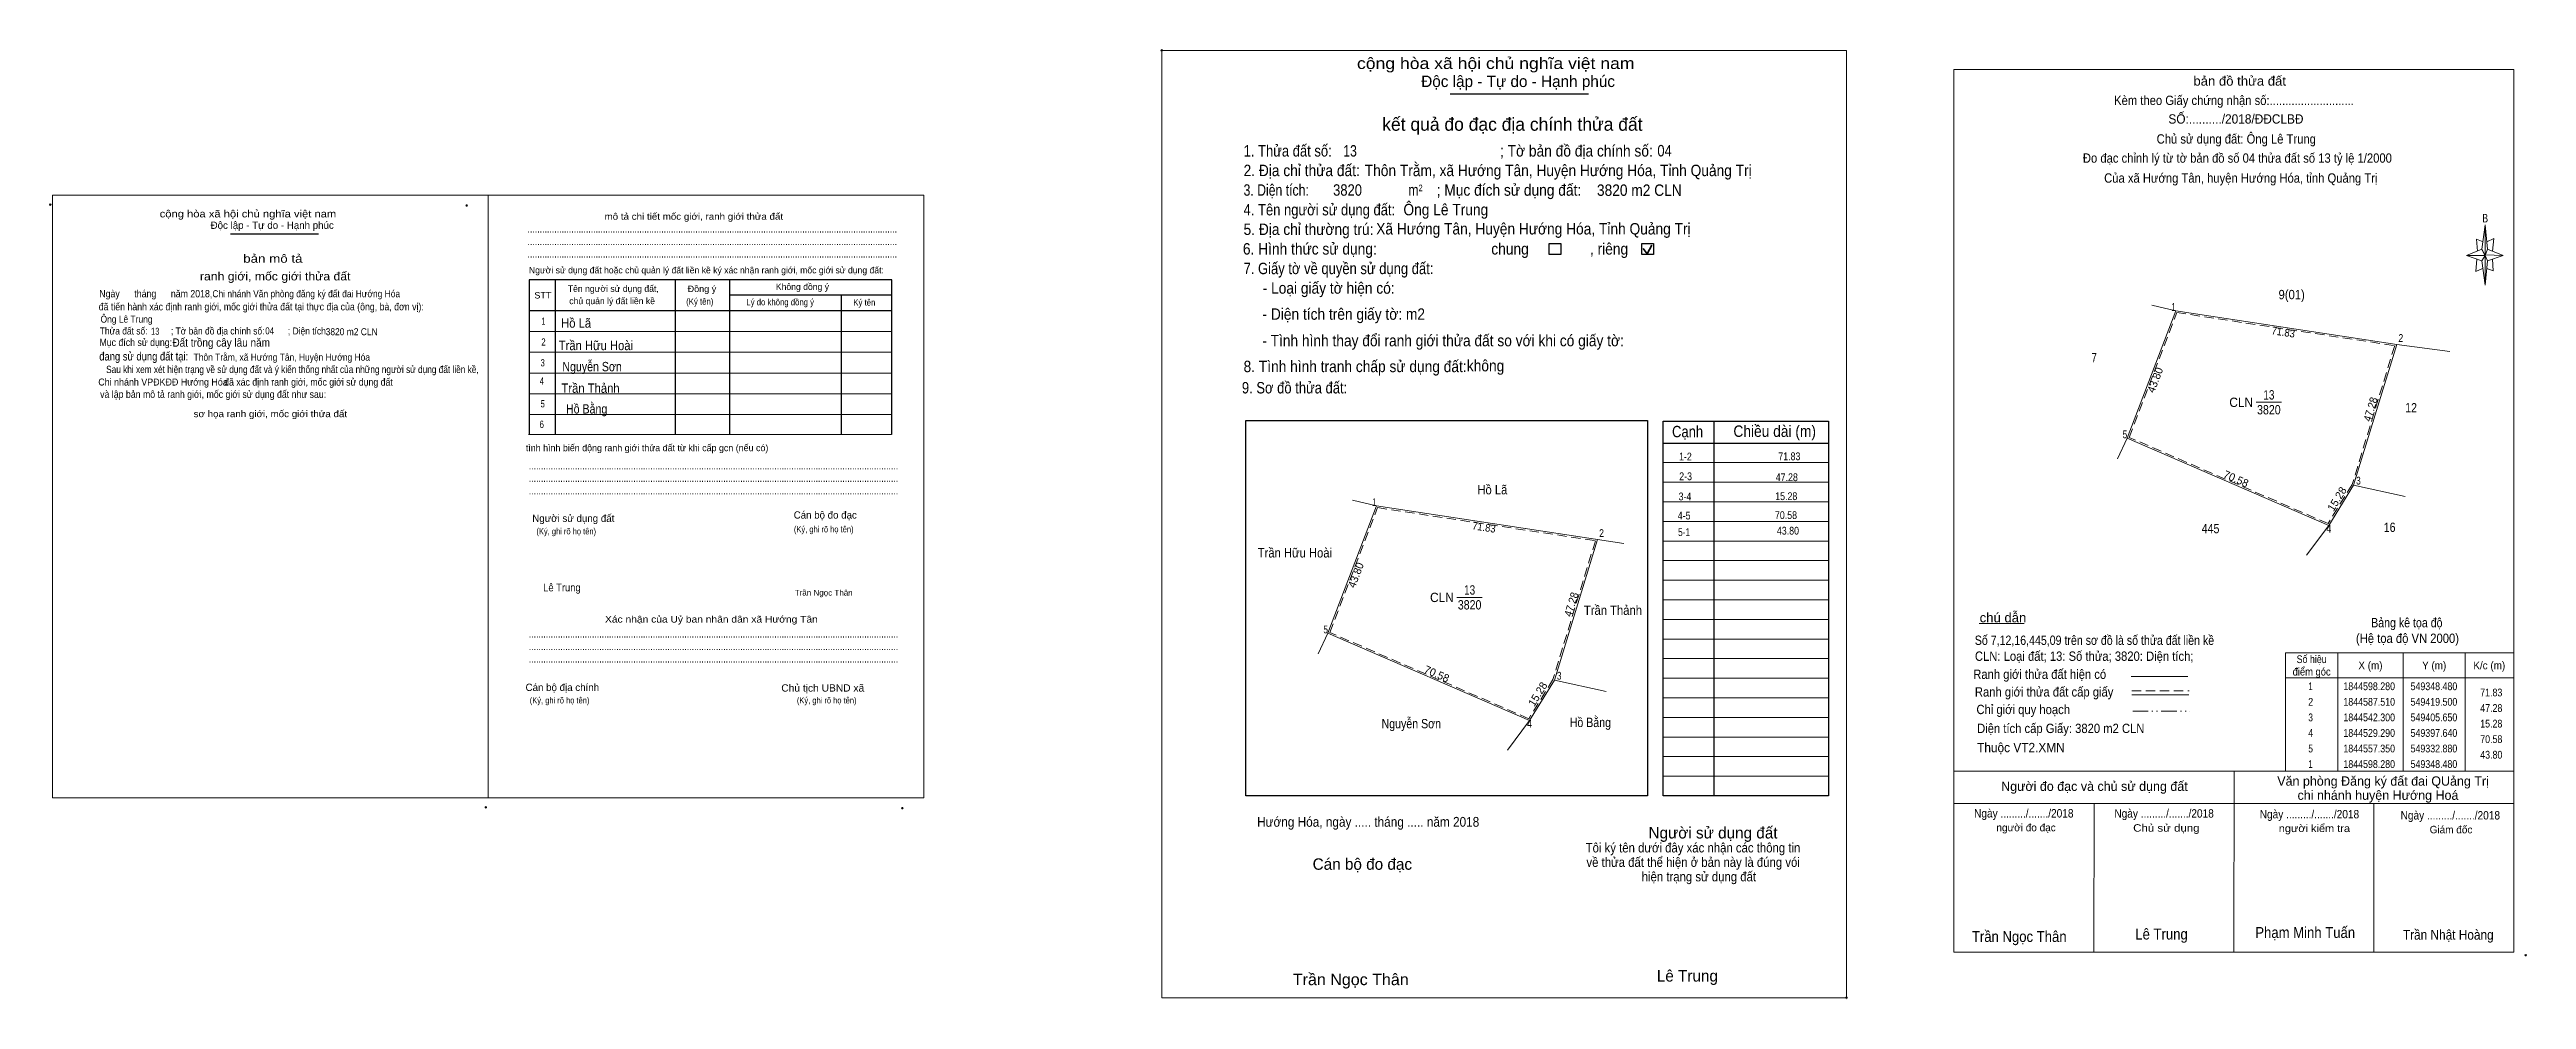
# Model space of a CAD drawing. Header units: metres. Extents: x 548665 to 549461, y 1844377 to 1844682.
import ezdxf
from ezdxf.enums import TextEntityAlignment as Align

# ---------------------------------------------------------------- set-up
doc = ezdxf.new("R2010")
doc.units = ezdxf.units.M
doc.header["$PDMODE"] = 32
doc.header["$PDSIZE"] = 0.5
doc.linetypes.add('DASH_DOUBLE_DOT', pattern=[9.2, 5, -1.2, 0.3, -1.2, 0.3, -1.2])
doc.linetypes.add('MEDIUM_DASHED', pattern=[4.5, 3, -1.5])
doc.layers.add('2', color=7, linetype='Continuous', lineweight=13)
doc.layers.add('3', color=7, linetype='Continuous', lineweight=13)

msp = doc.modelspace()

# ---------------------------------------------------------------- linework, layer by layer
at = {"layer": '2'}
for p, q in [((549348.48, 1844598.28), (549340.79, 1844600.12)), ((549419.5, 1844587.51), (549436.63, 1844585.27)), ((549374.35, 1844568.91), (549382.49, 1844568.91)), ((549332.88, 1844557.35), (549329.7, 1844550.71)), ((549397.64, 1844529.29), (549332.88, 1844557.35)), ((549397.64, 1844529.29), (549405.65, 1844542.3)), ((549405.65, 1844542.3), (549422.26, 1844538.67)), ((549091.56, 1844535.59), (549083.87, 1844537.43)), ((549397.64, 1844529.29), (549390.54, 1844519.76)), ((549117.43, 1844506.22), (549125.57, 1844506.22)), ((549075.96, 1844494.66), (549072.78, 1844488.02)), ((549140.72, 1844466.6), (549075.96, 1844494.66)), ((549400.56, 1844488.35), (549400.56, 1844450.35)), ((549421.56, 1844488.35), (549421.56, 1844450.35)), ((549441.56, 1844488.35), (549441.56, 1844450.35)), ((549383.76, 1844480.35), (549457.16, 1844480.35)), ((549140.72, 1844466.6), (549133.62, 1844457.07))]:
    msp.add_line(p, q, dxfattribs=at)
for points in [[(549332.88, 1844557.35), (549348.48, 1844598.28), (549419.5, 1844587.51)], [(549348.48, 1844598.28), (549419.5, 1844587.51), (549405.65, 1844542.3)], [(549075.96, 1844494.66), (549091.56, 1844535.59), (549171.11, 1844523.53)], [(549091.56, 1844535.59), (549162.58, 1844524.82), (549148.73, 1844479.61)], [(549140.72, 1844466.6), (549148.73, 1844479.61), (549165.34, 1844475.98)]]:
    msp.add_lwpolyline(points, dxfattribs=at)
at = {"layer": '2', "linetype": 'MEDIUM_DASHED'}
for points in [[(549348.8, 1844597.73), (549418.85, 1844587.1), (549405.19, 1844542.51), (549397.44, 1844529.92), (549333.52, 1844557.62)], [(549091.88, 1844535.04), (549161.93, 1844524.41), (549148.27, 1844479.82), (549140.52, 1844467.23), (549076.6, 1844494.93)]]:
    msp.add_lwpolyline(points, close=True, dxfattribs=at)
at = {"layer": '2'}
msp.add_lwpolyline([(549383.76, 1844488.35), (549457.16, 1844488.35), (549457.16, 1844450.35), (549383.76, 1844450.35)], close=True, dxfattribs=at)
at = {"layer": '3', "lineweight": 25}
for p, q in [((549115.23, 1844668.02), (549159.74, 1844668.02)), ((548723.16, 1844623), (548751.47, 1844623)), ((548827.54, 1844608.23), (548827.54, 1844558.5)), ((548866.16, 1844608.03), (548866.16, 1844558.5)), ((548883.59, 1844608.03), (548883.59, 1844558.5)), ((548819.15, 1844598.34), (548935.81, 1844598.34)), ((548883.59, 1844603.42), (548935.81, 1844603.42)), ((548919.45, 1844603.42), (548919.45, 1844558.5)), ((549199.95, 1844562.84), (549199.95, 1844442.43)), ((549183.68, 1844555.8), (549236.9, 1844555.8))]:
    msp.add_line(p, q, dxfattribs=at)
at = {"layer": '3'}
for p, q in [((549277.16, 1844392.23), (549277.16, 1844675.83)), ((549446.9, 1844618.11), (549447.9, 1844625.91)), ((549446.9, 1844614.31), (549441.9, 1844616.11)), ((549448.7, 1844614.31), (549447.9, 1844606.51)), ((549448.7, 1844618.11), (549453.7, 1844616.11)), ((549450.3, 1844614.91), (549450.5, 1844611.11)), ((549450.5, 1844611.11), (549448.5, 1844611.91)), ((548819.15, 1844591.67), (548935.81, 1844591.67)), ((548819.15, 1844584.99), (548935.81, 1844584.99)), ((548819.15, 1844578.31), (548935.81, 1844578.31)), ((548819.15, 1844571.63), (548935.81, 1844571.63)), ((548819.15, 1844564.96), (548935.81, 1844564.96)), ((548818.95, 1844558.5), (548935.61, 1844558.5)), ((549183.68, 1844549.51), (549236.9, 1844549.51)), ((549183.68, 1844543.21), (549236.9, 1844543.21)), ((549183.68, 1844536.91), (549236.9, 1844536.91)), ((549183.68, 1844530.61), (549236.9, 1844530.61)), ((549183.68, 1844524.31), (549236.9, 1844524.31)), ((549183.68, 1844518.01), (549236.9, 1844518.01)), ((549183.68, 1844511.71), (549236.9, 1844511.71)), ((549183.68, 1844505.42), (549236.9, 1844505.42)), ((549183.68, 1844499.12), (549236.9, 1844499.12)), ((549285.25, 1844497.84), (549299.73, 1844497.84)), ((549183.68, 1844492.82), (549236.9, 1844492.82)), ((549183.68, 1844486.52), (549236.9, 1844486.52)), ((549183.68, 1844480.22), (549236.9, 1844480.22)), ((549334.09, 1844480.76), (549352.37, 1844480.76)), ((549183.68, 1844473.92), (549236.9, 1844473.92)), ((549334.37, 1844474.9), (549352.65, 1844474.9)), ((549183.68, 1844467.62), (549236.9, 1844467.62)), ((549183.68, 1844461.33), (549236.9, 1844461.33)), ((549183.68, 1844455.03), (549236.9, 1844455.03)), ((549183.68, 1844448.73), (549236.9, 1844448.73)), ((549277.16, 1844450.35), (549457.16, 1844450.35)), ((549367.16, 1844392.15), (549367.2, 1844450.35)), ((549277.16, 1844440.03), (549457.16, 1844440.03)), ((549322.16, 1844392.19), (549322.2, 1844440.01)), ((549412.16, 1844392.11), (549412.2, 1844439.93)), ((549457.16, 1844392.23), (549277.16, 1844392.23))]:
    msp.add_line(p, q, dxfattribs=at)
at = {"layer": '3', "lineweight": 35}
for p, q in [((549177.31, 1844618.27), (549178.56, 1844616.64)), ((549178.56, 1844616.64), (549180.09, 1844619.37))]:
    msp.add_line(p, q, dxfattribs=at)
at = {"layer": '3', "linetype": 'MEDIUM_DASHED'}
msp.add_line((549334.37, 1844476.14), (549352.77, 1844476.14), dxfattribs=at)
at = {"layer": '3', "linetype": 'DASH_DOUBLE_DOT'}
msp.add_line((549334.63, 1844469.64), (549353.03, 1844469.64), dxfattribs=at)
at = {"layer": '3'}
for points in [[(549022.53, 1844681.99), (549242.63, 1844681.99), (549242.63, 1844377.56), (549022.53, 1844377.56)], [(548666.01, 1844635.4), (548806.02, 1844635.4), (548806.02, 1844441.76), (548666.01, 1844441.76)], [(548806.02, 1844635.4), (548946.02, 1844635.4), (548946.02, 1844441.75), (548806.02, 1844441.75)], [(548806.02, 1844635.4), (548946.02, 1844635.4), (548946.02, 1844441.75), (548806.02, 1844441.75)], [(549447.9, 1844625.91), (549448.7, 1844618.11), (549447.9, 1844616.11)], [(549447.9, 1844616.11), (549441.9, 1844616.11), (549446.9, 1844618.11), (549448.7, 1844614.31), (549453.7, 1844616.11), (549447.9, 1844616.31)], [(549447.9, 1844616.11), (549447.9, 1844606.51), (549446.9, 1844614.31)]]:
    msp.add_lwpolyline(points, close=True, dxfattribs=at)
for points in [[(549277.16, 1844675.83), (549457.16, 1844675.83), (549457.16, 1844392.23)], [(549447.3, 1844620.51), (549445.1, 1844621.31), (549445.5, 1844617.51)], [(549448.5, 1844620.51), (549450.7, 1844621.51), (549450.3, 1844617.51)], [(549447.9, 1844616.11), (549446.9, 1844618.11), (549441.9, 1844616.11)], [(549445.3, 1844614.91), (549444.9, 1844610.91), (549447.1, 1844611.91)], [(549447.9, 1844616.11), (549448.7, 1844614.31), (549453.7, 1844616.11)]]:
    msp.add_lwpolyline(points, dxfattribs=at)
at = {"layer": '3', "lineweight": 25}
for points in [[(549147.08, 1844619.89), (549150.86, 1844619.89), (549150.86, 1844616.37), (549147.08, 1844616.37)], [(549176.82, 1844619.89), (549180.6, 1844619.89), (549180.6, 1844616.37), (549176.82, 1844616.37)], [(549049.52, 1844563.05), (549178.64, 1844563.05), (549178.64, 1844442.43), (549049.52, 1844442.43)], [(549183.68, 1844562.84), (549236.9, 1844562.84), (549236.9, 1844442.43), (549183.68, 1844442.43)]]:
    msp.add_lwpolyline(points, close=True, dxfattribs=at)
msp.add_lwpolyline([(548935.81, 1844558.5), (548935.81, 1844608.23), (548819.15, 1844608.23), (548819.15, 1844558.5)], dxfattribs=at)
at = {"layer": '3'}
for p in [(549022.53, 1844681.99), (548665.26, 1844632.41), (548799.1, 1844632.13), (548805.26, 1844438.77), (548939.11, 1844438.49), (549460.96, 1844391.23), (549242.63, 1844377.56)]:
    msp.add_point(p, dxfattribs=at)

# ---------------------------------------------------------------- texts
at = {"layer": '2'}
for s, height, width, p in [('9(01)', 3, 0.9, (549385.735, 1844602.01)), ('Trần Hữu Hoài', 3, 0.9, (548840.64, 1844585.66)), ('Hồ Lã', 3, 0.9, (548834.275, 1844592.87)), ('Nguyễn Sơn', 3, 0.85, (548839.41, 1844578.87)), ('7', 3, 0.75, (549322.25, 1844581.73)), ('Trần Thảnh', 3, 0.9, (548838.92, 1844571.94)), ('13', 3, 0.8, (549378.415, 1844569.79)), ('Hồ Bằng', 3, 0.85, (548837.66, 1844565.29)), ('3820', 3, 0.85, (549378.405, 1844565.01)), ('12', 3, 0.85, (549424.12, 1844565.65)), ('Hồ Lã', 3, 0.9, (549128.805, 1844539.32)), ('445', 3, 0.85, (549359.66, 1844526.83)), ('16', 3, 0.85, (549417.23, 1844527.23)), ('Trần Hữu Hoài', 3, 0.9, (549065.33, 1844519.04)), ('13', 3, 0.8, (549121.495, 1844507.1)), ('3820', 3, 0.85, (549121.485, 1844502.32)), ('Trần Thảnh', 3, 0.9, (549167.56, 1844500.6)), ('Số hiệu', 2.5, 0.85, (549392.16, 1844485.1)), ('X (m)', 2.5, 0.95, (549411.06, 1844483.1)), ('Y (m)', 2.5, 0.95, (549431.555, 1844483.1)), ('K/c (m)', 2.5, 0.95, (549449.26, 1844483.1)), ('điểm góc', 2.5, 0.9, (549392.16, 1844481.1)), (' 1', 2.5, 0.75, (549391.455, 1844476.4)), ('1844598.280', 2.5, 0.85, (549410.66, 1844476.4)), ('549348.480', 2.5, 0.85, (549431.465, 1844476.4)), (' 2', 2.5, 0.85, (549391.46, 1844471.4)), ('1844587.510', 2.5, 0.85, (549410.66, 1844471.4)), ('549419.500', 2.5, 0.85, (549431.465, 1844471.4)), ('Nguyễn Sơn', 3, 0.85, (549102.74, 1844464.14)), ('Hồ Bằng', 3, 0.85, (549160.31, 1844464.54)), (' 4', 2.5, 0.85, (549391.455, 1844461.4)), (' 3', 2.5, 0.8, (549391.46, 1844466.4)), ('1844542.300', 2.5, 0.85, (549410.66, 1844466.4)), ('1844529.290', 2.5, 0.85, (549410.66, 1844461.4)), ('549405.650', 2.5, 0.85, (549431.465, 1844466.4)), ('549397.640', 2.5, 0.85, (549431.465, 1844461.4)), (' 5', 2.5, 0.8, (549391.46, 1844456.4)), (' 1', 2.5, 0.75, (549391.455, 1844451.4)), ('1844557.350', 2.5, 0.85, (549410.66, 1844456.4)), ('1844598.280', 2.5, 0.85, (549410.66, 1844451.4)), ('549332.880', 2.5, 0.85, (549431.465, 1844456.4)), ('549348.480', 2.5, 0.85, (549431.465, 1844451.4))]:
    msp.add_text(s, height=height, dxfattribs=dict(at, width=width)).set_placement(p, align=Align.CENTER)
for s, height, width, p in [(' 1', 2.5, 0.75, (549348.48, 1844598.28)), (' 2', 2.5, 0.85, (549421.61, 1844588.3)), ('CLN', 3, 0.95, (549373.32, 1844567.4)), (' 5', 2.5, 0.8, (549332.88, 1844557.35)), ('71.83', 2.5, 0.85, (549227.82, 1844550.29)), ('47.28', 2.5, 0.85, (549227.01, 1844543.57)), (' 3', 2.5, 0.8, (549407.94, 1844542.47)), (' 1', 2.5, 0.75, (549091.56, 1844535.59)), ('70.58', 2.5, 0.85, (549226.74, 1844531.39)), ('15.28', 2.5, 0.85, (549226.83, 1844537.48)), (' 2', 2.5, 0.85, (549164.69, 1844525.61)), ('43.80', 2.5, 0.85, (549227.37, 1844526.39)), (' 4', 2.5, 0.85, (549398.47, 1844527.03)), ('CLN', 3, 0.95, (549116.4, 1844504.71)), (' 5', 2.5, 0.8, (549075.96, 1844494.66)), (' 3', 2.5, 0.8, (549151.02, 1844479.78)), ('71.83', 2.5, 0.85, (549453.46, 1844474.4)), ('47.28', 2.5, 0.85, (549453.46, 1844469.4)), (' 4', 2.5, 0.85, (549141.55, 1844464.34)), ('70.58', 2.5, 0.85, (549453.46, 1844459.4)), ('15.28', 2.5, 0.85, (549453.46, 1844464.4)), ('43.80', 2.5, 0.85, (549453.46, 1844454.4))]:
    msp.add_text(s, height=height, dxfattribs=dict(at, width=width)).set_placement(p, align=Align.RIGHT)
for s, rotation, width, p in [('71.83', 351.377, 0.9, (549382.853, 1844590.217)), ('47.28', 72.968, 0.95, (549412.282, 1844566.284)), ('71.83', 351.377, 0.9, (549125.933, 1844527.527)), ('47.28', 72.968, 0.95, (549155.362, 1844503.594))]:
    msp.add_text(s, height=2.5, rotation=rotation, dxfattribs=dict(at, width=width)).set_placement(p, align=Align.CENTER)
for s, rotation, p in [('43.80', 69.136, (549343.012, 1844575.615)), ('70.58', 336.573, (549367.348, 1844543.159)), ('15.28', 58.38, (549401.374, 1844537.16)), ('43.80', 69.136, (549086.092, 1844512.925)), ('70.58', 336.573, (549110.423, 1844480.471)), ('15.28', 58.38, (549144.454, 1844474.47))]:
    msp.add_text(s, height=2.5, rotation=rotation, dxfattribs=at).set_placement(p, align=Align.CENTER)
at = {"layer": '3'}
for s, height, width, p in [('cộng hòa xã hội chủ nghĩa việt nam', 3.674, 1.15, (549085.29, 1844675.99)), ('2. Địa chỉ thửa đất:', 3.674, 0.9, (549048.83, 1844641.56)), ('1. Thửa đất số:', 3.674, 0.85, (549048.83, 1844647.86)), ('13', 3.67, 0.8, (549080.88, 1844647.86)), ('Thôn Trằm, xã Hướng Tân, Huyện Hướng Hóa, Tỉnh Quảng Trị', 3.67, 0.9, (549087.78, 1844641.56)), ('; Tờ bản đồ địa chính số:', 3.674, 0.9, (549131.26, 1844647.86)), ('04', 3.67, 0.85, (549181.84, 1844647.91)), ('3. Diện tích:', 3.674, 0.8, (549048.83, 1844635.27)), ('3820', 3.67, 0.85, (549077.61, 1844635.28)), ('m', 3.674, 0.8, (549101.79, 1844635.27)), ('2', 2.099, 0.8, (549105.1, 1844636.73)), ('; Mục đích sử dụng đất:', 3.674, 0.9, (549110.9, 1844635.27)), ('3820 m2 CLN', 3.67, 0.9, (549162.42, 1844635.23)), ('cộng hòa xã hội chủ nghĩa việt nam', 2.337, 1.15, (548700.42, 1844628.3)), ('4. Tên người sử dụng đất:', 3.674, 0.85, (549048.83, 1844628.96)), ('Ông Lê Trung', 3.67, 0.9, (549100.22, 1844628.98)), ('........................................................................................................................................................', 2.337, 0.9, (548818.66, 1844623.42)), ('6. Hình thức sử dụng:', 3.674, 0.9, (549048.61, 1844616.37)), ('5. Địa chỉ thường trú:', 3.674, 0.9, (549048.83, 1844622.66)), ('Xã Hướng Tân, Huyện Hướng Hóa, Tỉnh Quảng Trị', 3.67, 0.9, (549091.46, 1844622.82)), ('chung                , riêng', 3.674, 0.9, (549128.46, 1844616.37)), ('........................................................................................................................................................', 2.337, 0.9, (548818.66, 1844619.42)), ('........................................................................................................................................................', 2.337, 0.9, (548818.66, 1844615.41)), ('7. Giấy tờ về quyền sử dụng đất:', 3.674, 0.85, (549048.83, 1844610.07)), ('Ngày      tháng      năm 2018,', 2.34, 0.9, (548681, 1844602.63)), ('Chi nhánh Văn phòng đăng ký đất đai Hướng Hóa', 2.25, 0.9, (548717.36, 1844602.66)), ('STT', 2.07, 1.05, (548820.85, 1844602.25)), ('Đồng ý', 2.07, 1.05, (548870.12, 1844604.31)), ('     - Loại giấy tờ hiện có:', 3.67, 0.9, (549048.83, 1844603.78)), (' đã tiến hành xác định ranh giới, mốc giới thửa đất tại thực địa của (ông, bà, đơn vị):', 2.34, 0.9, (548680.04, 1844598.45)), ('Ông Lê Trung', 2.25, 0.9, (548681.41, 1844594.49)), ('(Ký tên)', 2.07, 0.9, (548869.67, 1844600.26)), ('Lý do không đồng ý', 2.07, 0.9, (548889.01, 1844600.05)), ('Ký tên', 2.07, 0.9, (548923.4, 1844599.96)), ('- Diện tích trên giấy tờ: m2', 3.67, 0.9, (549054.91, 1844595.41)), ('Thửa đất số:          ; Tờ bản đồ địa chính số:          ; Diện tích:', 2.25, 0.9, (548681.15, 1844590.69)), ('Mục đích sử dụng:', 2.34, 0.9, (548681.06, 1844586.98)), ('13', 2.25, 0.8, (548697.63, 1844590.6)), ('Đất trồng cây lâu năm ', 2.66, 0.9, (548704.53, 1844586.77)), ('04', 2.25, 0.85, (548734.35, 1844590.75)), ('3820 m2 CLN', 2.25, 0.9, (548753.77, 1844590.45)), ('     - Tình hình thay đổi ranh giới thửa đất so với khi có giấy tờ:', 3.67, 0.9, (549048.69, 1844586.9)), ('đang sử dụng đất tại:', 2.66, 0.85, (548680.99, 1844582.33)), ('Sau khi xem xét hiện trạng về sử dụng đất và ý kiến thống nhất của những người sử dụng đất liền kề,', 2.337, 0.85, (548683.2, 1844578.29)), ('Thôn Trằm, xã Hướng Tân, Huyện Hướng Hóa', 2.25, 0.9, (548711.33, 1844582.26)), ('8. Tình hình tranh chấp sử dụng đất: ', 3.67, 0.9, (549048.83, 1844578.58)), ('không', 3.674, 0.9, (549120.59, 1844578.84)), ('Chi nhánh VPĐKĐĐ Hướng Hóa', 2.25, 0.95, (548680.68, 1844574.29)), (' và lập bản mô tả ranh giới, mốc giới sử dụng đất như sau:', 2.337, 0.9, (548680.49, 1844570.31)), ('đã xác định ranh giới, mốc giới sử dụng đất', 2.33, 0.9, (548721.15, 1844574.24)), ('9. Sơ đồ thửa đất:', 3.674, 0.85, (549048.29, 1844571.74)), ('Cạnh', 3.674, 0.85, (549186.56, 1844557.65)), ('Chiều dài (m)', 3.674, 0.9, (549206.29, 1844557.78)), ('........................................................................................................................................................', 2.337, 0.9, (548819.05, 1844547.33)), ('........................................................................................................................................................', 2.337, 0.9, (548819.05, 1844543.33)), ('........................................................................................................................................................', 2.337, 0.9, (548819.05, 1844539.32)), ('(Ký, ghi rõ họ tên)', 2.003, 0.9, (548821.52, 1844526.45)), ('(Ký, ghi rõ họ tên)', 2.003, 0.9, (548904.29, 1844527.11)), ('Lê Trung', 2.5, 0.9, (548823.69, 1844508.14)), ('Trần Ngọc Thân', 1.835, 1.05, (548904.56, 1844506.8)), ('........................................................................................................................................................', 2.337, 0.9, (548819.05, 1844493.28)), ('Số 7,12,16,445,09 trên sơ đồ là số thửa đất liền kề', 3, 0.85, (549283.88, 1844490.94)), ('........................................................................................................................................................', 2.337, 0.9, (548819.05, 1844489.28)), ('........................................................................................................................................................', 2.337, 0.9, (548819.05, 1844485.27)), ('CLN: Loại đất; 13: Số thửa; 3820: Diện tích;', 3, 0.9, (549283.92, 1844485.82)), ('Chủ tịch UBND xã', 2.34, 1.05, (548900.23, 1844475.94)), ('(Ký, ghi rõ họ tên)', 2.003, 0.9, (548819.38, 1844472.14)), ('(Ký, ghi rõ họ tên)', 2.003, 0.9, (548905.25, 1844472.14)), ('Diện tích cấp Giấy: 3820 m2 CLN', 3, 0.9, (549284.62, 1844462.62)), ('Thuộc VT2.XMN', 3, 0.95, (549284.62, 1844456.46)), ('Hướng Hóa, ngày ..... tháng ..... năm 2018', 3.15, 0.9, (549053.18, 1844432.51)), ('Trần Ngọc Thân', 3.67, 1.05, (549064.67, 1844381.61))]:
    msp.add_text(s, height=height, dxfattribs=dict(at, width=width)).set_placement(p)
for s, height, p in [('Độc lập - Tự do - Hạnh phúc', 3.674, (549105.94, 1844670.2)), ('Độc lập - Tự do - Hạnh phúc', 2.337, (548716.78, 1844624.63)), ('Người sử dụng đất hoặc chủ quản lý đất liền kề ký xác nhận ranh giới, mốc giới sử dụng đất:', 2.07, (548819.11, 1844610.32)), ('Tên người sử dụng đất,', 2.07, (548831.61, 1844604.38)), ('Không đồng ý', 2.07, (548898.49, 1844604.99)), ('chủ quản lý đất liền kề', 2.07, (548832.08, 1844600.43)), ('tình hình biến động ranh giới thửa đất từ khi cấp gcn (nếu có)', 2.136, (548818.12, 1844553.19)), ('Người sử dụng đất', 2.337, (548820.18, 1844530.46)), ('Cán bộ đo đạc', 2.332, (548904.22, 1844531.53)), ('Cán bộ địa chính', 2.337, (548818.03, 1844476.14)), ('Người sử dụng đất', 3.674, (549179, 1844428.74)), ('Cán bộ đo đạc', 3.674, (549071.03, 1844418.68)), ('Lê Trung', 3.67, (549181.67, 1844382.77))]:
    msp.add_text(s, height=height, dxfattribs=at).set_placement(p)
for s, height, width, p in [('bản đồ thửa đất', 3, 1.05, (549369.03, 1844670.64)), ('Kèm theo Giấy chứng nhận số:...........................', 3, 0.9, (549367.19, 1844664.42)), ('SỐ:........../2018/ĐĐCLBĐ', 3, 0.95, (549367.825, 1844658.44)), ('Chủ sử dụng đất: Ông Lê Trung', 3, 0.9, (549367.93, 1844652.02)), ('Đo đạc chỉnh lý từ tờ bản đồ số 04 thửa đất số 13 tỷ lệ 1/2000 ', 3, 0.9, (549368.79, 1844645.88)), ('Của xã Hướng Tân, huyện Hướng Hóa, tỉnh Quảng Trị', 3, 0.9, (549369.385, 1844639.46)), ('mô tả chi tiết mốc giới, ranh giới thửa đất', 2.136, 1.1, (548872.12, 1844627.55)), ('B', 2.755, 0.75, (549447.95, 1844626.68)), ('bản mô tả', 2.671, 1.2, (548736.8, 1844613.74)), ('ranh giới, mốc giới thửa đất', 2.671, 1.1, (548737.555, 1844608.06)), ('2', 2.337, 0.8, (548823.795, 1844587.12)), ('1', 2.337, 0.65, (548823.77, 1844593.8)), ('3', 2.337, 0.75, (548823.525, 1844580.43)), ('4', 2.337, 0.8, (548823.27, 1844574.59)), ('sơ họa ranh giới, mốc giới thửa đất', 2.136, 1.1, (548735.99, 1844564.12)), ('5', 2.337, 0.75, (548823.545, 1844567.26)), ('6', 2.337, 0.8, (548823.235, 1844560.65)), ('1-2', 2.5, 0.85, (549190.855, 1844550.22)), ('2-3', 2.5, 0.85, (549190.915, 1844543.87)), ('4-5', 2.5, 0.85, (549190.445, 1844531.25)), ('3-4', 2.5, 0.85, (549190.71, 1844537.39)), ('5-1', 2.5, 0.8, (549190.44, 1844525.92)), ('chú dẫn', 3, 1.05, (549292.935, 1844498.2)), ('Xác nhận của Uỷ ban nhân dân xã Hướng Tân', 2.14, 1.15, (548877.765, 1844498.12)), ('(Hệ tọa độ VN 2000)', 3, 0.9, (549422.96, 1844491.57)), ('Bảng kê tọa độ', 3, 0.85, (549422.755, 1844496.59)), ('Ranh giới thửa đất hiện có ', 3, 0.9, (549305.245, 1844480.02)), ('Ranh giới thửa đất cấp giấy', 3, 0.9, (549306.165, 1844474.34)), ('Chỉ giới quy hoạch', 3, 0.9, (549299.445, 1844468.7)), ('Ngày ........./......./2018', 2.7, 0.9, (549299.63, 1844435.48)), ('Ngày ........./......./2018', 2.7, 0.9, (549344.73, 1844435.44)), ('Ngày ........./......./2018', 2.7, 0.9, (549391.45, 1844435.2)), ('Ngày ........./......./2018', 2.7, 0.9, (549436.73, 1844434.84)), ('Chủ sử dụng', 2.4, 1.15, (549345.46, 1844430.92)), ('người kiểm tra', 2.4, 1.1, (549393.05, 1844430.8)), ('Tôi ký tên dưới đây xác nhận các thông tin', 3.035, 0.9, (549193.29, 1844424.26)), ('về thửa đất thể hiện ở bản này là đúng vói', 3.035, 0.9, (549193.345, 1844419.61)), ('hiện trạng sử dụng đất', 3.035, 0.9, (549195.185, 1844414.96)), ('Trần Ngọc Thân', 3.5, 0.9, (549298.165, 1844395.49)), ('Lê Trung', 3.5, 0.9, (549343.905, 1844396.28)), ('Phạm Minh Tuấn', 3.5, 0.9, (549390.085, 1844396.79)), ('Trần Nhật Hoàng', 3.16, 0.9, (549436.08, 1844396.22))]:
    msp.add_text(s, height=height, dxfattribs=dict(at, width=width)).set_placement(p, align=Align.CENTER)
for s, height, p in [('kết quả đo đạc địa chính thửa đất', 4.199, (549135.245, 1844656.15)), ('Người đo đạc và chủ sử dụng đất', 3, (549322.335, 1844444.02)), (' Văn phòng Đăng ký đất đai QUảng Trị', 3, (549414.555, 1844445.7)), ('chi nhánh huyện Hướng Hoá', 3, (549413.485, 1844441.16)), ('người đo đạc', 2.4, (549300.365, 1844431.06)), ('Giám đốc', 2.4, (549436.96, 1844430.4)), ('.', 1.05, (549242.603, 1844377.02))]:
    msp.add_text(s, height=height, dxfattribs=at).set_placement(p, align=Align.CENTER)

doc.saveas('drawing.dxf')
